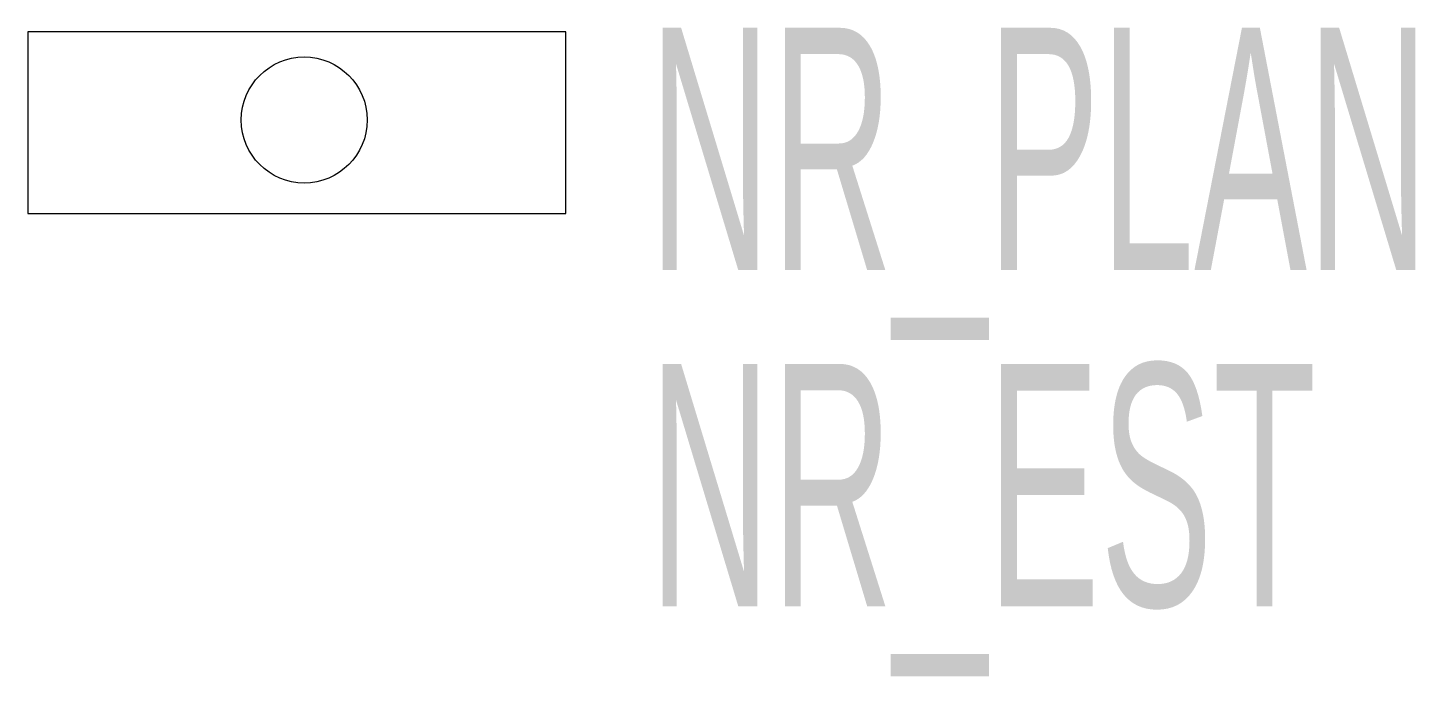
# Model space of a CAD drawing. Header units: millimetres. Extents: x 0 to 1031, y -344 to 138.
import ezdxf

# ---------------------------------------------------------------- set-up
doc = ezdxf.new("R2010")
doc.units = ezdxf.units.MM
doc.styles.add('Opisest3', font='arial.ttf', dxfattribs={"width": 0.5})

msp = doc.modelspace()

# ---------------------------------------------------------------- linework, layer by layer
msp.add_lwpolyline([(0, 0), (400, 0), (400, 135), (0, 135)], close=True)
msp.add_circle((205.5, 69.5), 46.8)

# ---------------------------------------------------------------- texts
at = {"style": 'Opisest3', "width": 0.5, "flags": 9}
for tag, p in [('NR_PLAN', (461.7, -42)), ('NR_EST', (461.7, -291.7))]:
    msp.add_attdef(tag, p, 'xx', height=180, dxfattribs=at)

doc.saveas('drawing.dxf')
